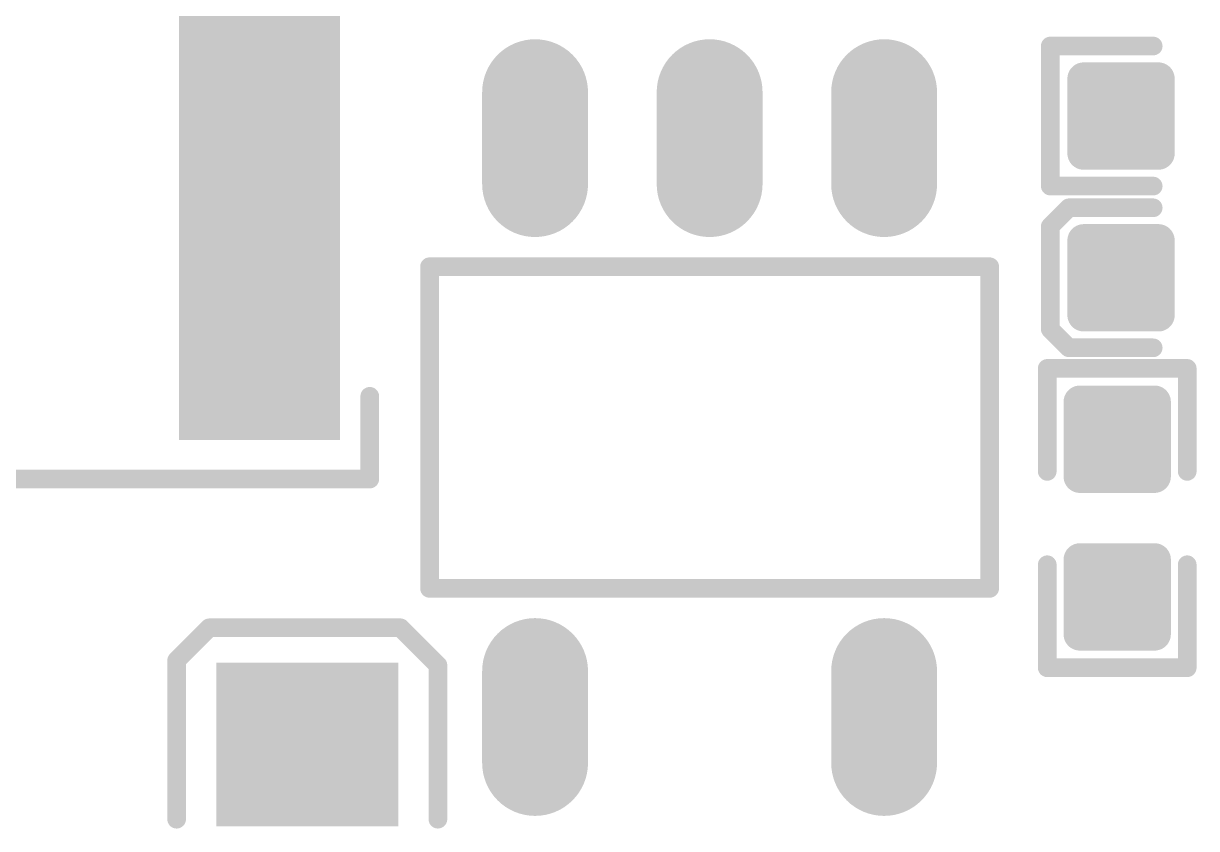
# Model space of a CAD drawing. Extents: x 18.8 to 58.3, y 22.4 to 94.7.
# Drawn here: x 39.25 to 45.63, y 50.21 to 54.59 of the extents above; entities that cross this region are included whole.
import ezdxf

# ---------------------------------------------------------------- set-up
doc = ezdxf.new("R2010")
doc.units = 0
doc.header["$MEASUREMENT"] = 0
doc.layers.get('0').update_dxf_attribs({"linetype": 'CONTINUOUS'})
doc.layers.add('SILKTOP_PHO', color=251, linetype='CONTINUOUS')
doc.layers.add('SOLDERTOP_PHO', color=7, linetype='CONTINUOUS')

# ---------------------------------------------------------------- blocks, each defined once
blk = doc.blocks.new('ROUND_33')
at = {"const_width": 0.0508}
blk.add_lwpolyline([(-0.0254, 0, 1), (0.0254, 0, 1)], format="xyb", close=True, dxfattribs=at)
blk = doc.blocks.new('RECTANGLE_197')
blk.add_solid([(0.4953, 0.4445), (0.4953, -0.4445), (-0.4953, 0.4445), (-0.4953, -0.4445)])
blk = doc.blocks.new('RECTANGLE_274')
blk.add_solid([(0.43815, 1.38811), (0.43815, -1.38811), (-0.43815, 1.38811), (-0.43815, -1.38811)])
blk = doc.blocks.new('OBLONG_275')
at = {"const_width": 0.576324}
blk.add_lwpolyline([(0, 0.249936), (0, -0.249936)], dxfattribs=at)
at = {"const_width": 0.288162}
for points in [[(-0.14408, 0.249936, 1), (0.14408, 0.249936, 1)], [(-0.14408, -0.249936, 1), (0.14408, -0.249936, 1)]]:
    blk.add_lwpolyline(points, format="xyb", close=True, dxfattribs=at)
blk = doc.blocks.new('ROUND_158')
at = {"const_width": 0.0889}
blk.add_lwpolyline([(-0.04445, 0, 1), (0.04445, 0, 1)], format="xyb", close=True, dxfattribs=at)

msp = doc.modelspace()

# ---------------------------------------------------------------- linework, layer by layer
at = {"layer": 'SILKTOP_PHO', "const_width": 0.1016}
for points in [[(44.835572, 53.706522), (44.835572, 54.468522)], [(44.835572, 54.468522), (45.395896, 54.468522)], [(45.395896, 53.706522), (44.835572, 53.706522)], [(44.937172, 53.588412), (44.835572, 53.486812)], [(45.395896, 53.588412), (44.937172, 53.588412)], [(44.835572, 53.486812), (44.835572, 52.928012)], [(44.50588, 53.26761), (41.456102, 53.26761)], [(41.456102, 53.26761), (41.456102, 51.51755)], [(44.50588, 51.51755), (44.50588, 53.26761)], [(44.835572, 52.928012), (44.937172, 52.826412)], [(44.937172, 52.826412), (45.395896, 52.826412)], [(44.819062, 52.154074), (44.819062, 52.714398)], [(44.819062, 52.714398), (45.581062, 52.714398)], [(45.581062, 52.714398), (45.581062, 52.154074)], [(41.130982, 52.562506), (41.130982, 52.112418)], [(41.130982, 52.112418), (37.631116, 52.112418)], [(44.819062, 51.646074), (44.819062, 51.085496)], [(45.581062, 51.085496), (45.581062, 51.646074)], [(41.456102, 51.51755), (44.50588, 51.51755)], [(40.079422, 51.12512), (40.257222, 51.30292)], [(40.257222, 51.30292), (41.298622, 51.30292)], [(41.298622, 51.30292), (41.501822, 51.09972)], [(40.079422, 50.26152), (40.079422, 51.12512)], [(41.501822, 51.09972), (41.501822, 50.26152)], [(44.819062, 51.085496), (45.581062, 51.085496)]]:
    msp.add_lwpolyline(points, dxfattribs=at)
at = {"layer": 'SOLDERTOP_PHO', "const_width": 0.1778}
for points in [[(45.01769, 53.884322), (45.01769, 54.290722)], [(45.01769, 54.290722), (45.42409, 54.290722)], [(45.1358, 53.884322), (45.1358, 54.290722)], [(45.3136, 53.884322), (45.3136, 54.290722)], [(45.42409, 54.290722), (45.42409, 53.884322)], [(45.01769, 54.2036), (45.42409, 54.2036)], [(45.01769, 54.0258), (45.42409, 54.0258)], [(45.42409, 53.884322), (45.01769, 53.884322)], [(45.01769, 53.004212), (45.01769, 53.410612)], [(45.01769, 53.410612), (45.42409, 53.410612)], [(45.1358, 53.004212), (45.1358, 53.410612)], [(45.3136, 53.004212), (45.3136, 53.410612)], [(45.42409, 53.410612), (45.42409, 53.004212)], [(45.01769, 53.3146), (45.42409, 53.3146)], [(45.01769, 53.1368), (45.42409, 53.1368)], [(45.42409, 53.004212), (45.01769, 53.004212)], [(44.996862, 52.12588), (44.996862, 52.53228)], [(44.996862, 52.53228), (45.403262, 52.53228)], [(45.1358, 52.12588), (45.1358, 52.53228)], [(45.3136, 52.12588), (45.3136, 52.53228)], [(45.403262, 52.53228), (45.403262, 52.12588)], [(44.996862, 52.4256), (45.403262, 52.4256)], [(44.996862, 52.2478), (45.403262, 52.2478)], [(45.403262, 52.12588), (44.996862, 52.12588)], [(44.996862, 51.267868), (44.996862, 51.674268)], [(44.996862, 51.674268), (45.403262, 51.674268)], [(45.1358, 51.267868), (45.1358, 51.674268)], [(45.3136, 51.267868), (45.3136, 51.674268)], [(45.403262, 51.674268), (45.403262, 51.267868)], [(44.996862, 51.5366), (45.403262, 51.5366)], [(44.996862, 51.3588), (45.403262, 51.3588)], [(45.403262, 51.267868), (44.996862, 51.267868)]]:
    msp.add_lwpolyline(points, dxfattribs=at)

# ---------------------------------------------------------------- block references
at = {"layer": 'SILKTOP_PHO'}
for p in [(44.835572, 54.468522), (45.395896, 54.468522), (44.835572, 53.706522), (45.395896, 53.706522), (44.937172, 53.588412), (45.395896, 53.588412), (44.835572, 53.486812), (41.456102, 53.26761), (44.50588, 53.26761), (44.50588, 53.26761), (44.835572, 52.928012), (44.937172, 52.826412), (45.395896, 52.826412), (44.819062, 52.714398), (45.581062, 52.714398), (41.130982, 52.562506), (44.819062, 52.154074), (45.581062, 52.154074), (41.130982, 52.112418), (44.819062, 51.646074), (45.581062, 51.646074), (41.456102, 51.51755), (44.50588, 51.51755), (40.257222, 51.30292), (41.298622, 51.30292), (40.079422, 51.12512), (41.501822, 51.09972), (44.819062, 51.085496), (45.581062, 51.085496), (40.079422, 50.26152), (41.501822, 50.26152)]:
    msp.add_blockref('ROUND_33', p, dxfattribs=at)
at = {"layer": 'SOLDERTOP_PHO'}
for name, p in [('RECTANGLE_274', (40.531034, 53.712618)), ('OBLONG_275', (42.030904, 53.96738)), ('OBLONG_275', (42.981118, 53.96738)), ('OBLONG_275', (43.931078, 53.96738)), ('ROUND_158', (45.01769, 54.290722)), ('ROUND_158', (45.1358, 54.290722)), ('ROUND_158', (45.3136, 54.290722)), ('ROUND_158', (45.42409, 54.290722)), ('ROUND_158', (45.01769, 54.2036)), ('ROUND_158', (45.42409, 54.2036)), ('ROUND_158', (45.01769, 54.0258)), ('ROUND_158', (45.42409, 54.0258)), ('ROUND_158', (45.01769, 53.884322)), ('ROUND_158', (45.01769, 53.884322)), ('ROUND_158', (45.1358, 53.884322)), ('ROUND_158', (45.3136, 53.884322)), ('ROUND_158', (45.42409, 53.884322)), ('ROUND_158', (45.01769, 53.410612)), ('ROUND_158', (45.1358, 53.410612)), ('ROUND_158', (45.3136, 53.410612)), ('ROUND_158', (45.42409, 53.410612)), ('ROUND_158', (45.01769, 53.3146)), ('ROUND_158', (45.42409, 53.3146)), ('ROUND_158', (45.01769, 53.1368)), ('ROUND_158', (45.42409, 53.1368)), ('ROUND_158', (45.01769, 53.004212)), ('ROUND_158', (45.01769, 53.004212)), ('ROUND_158', (45.1358, 53.004212)), ('ROUND_158', (45.3136, 53.004212)), ('ROUND_158', (45.42409, 53.004212)), ('ROUND_158', (44.996862, 52.53228)), ('ROUND_158', (45.1358, 52.53228)), ('ROUND_158', (45.3136, 52.53228)), ('ROUND_158', (45.403262, 52.53228)), ('ROUND_158', (44.996862, 52.4256)), ('ROUND_158', (45.403262, 52.4256)), ('ROUND_158', (44.996862, 52.2478)), ('ROUND_158', (45.403262, 52.2478)), ('ROUND_158', (44.996862, 52.12588)), ('ROUND_158', (44.996862, 52.12588)), ('ROUND_158', (45.1358, 52.12588)), ('ROUND_158', (45.3136, 52.12588)), ('ROUND_158', (45.403262, 52.12588)), ('ROUND_158', (44.996862, 51.674268)), ('ROUND_158', (45.1358, 51.674268)), ('ROUND_158', (45.3136, 51.674268)), ('ROUND_158', (45.403262, 51.674268)), ('ROUND_158', (44.996862, 51.5366)), ('ROUND_158', (45.403262, 51.5366)), ('ROUND_158', (44.996862, 51.3588)), ('ROUND_158', (45.403262, 51.3588)), ('OBLONG_275', (42.030904, 50.817526)), ('OBLONG_275', (43.931078, 50.817526)), ('ROUND_158', (44.996862, 51.267868)), ('ROUND_158', (44.996862, 51.267868)), ('ROUND_158', (45.1358, 51.267868)), ('ROUND_158', (45.3136, 51.267868)), ('ROUND_158', (45.403262, 51.267868)), ('RECTANGLE_197', (40.790622, 50.66792))]:
    msp.add_blockref(name, p, dxfattribs=at)

doc.saveas('drawing.dxf')
